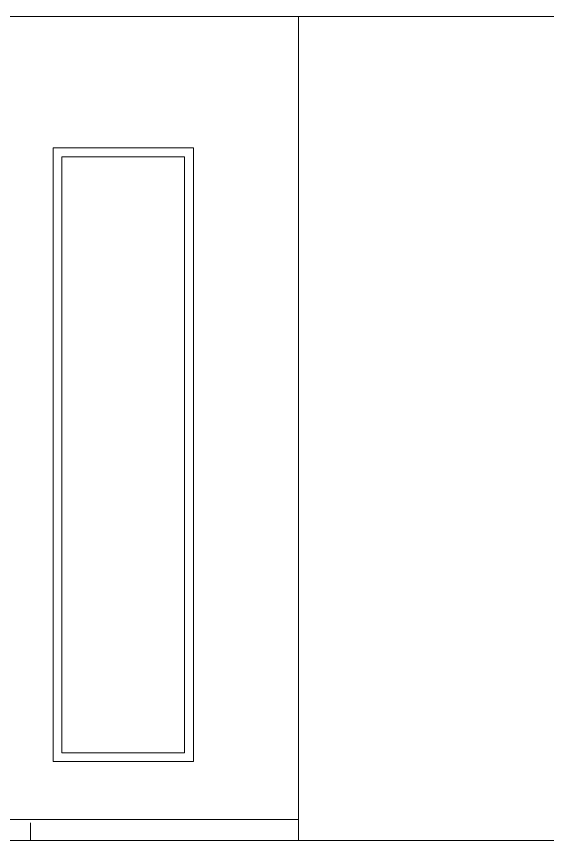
# Model space of a CAD drawing. Header units: millimetres. Extents: x -63086 to 83971, y -129912 to 13382.
# Drawn here: x 17772 to 19286, y -110969 to -108619 of the extents above; entities that cross this region are included whole.
import ezdxf

# ---------------------------------------------------------------- set-up
doc = ezdxf.new("R2010")
doc.units = ezdxf.units.MM
doc.layers.add('展開建具用', color=250, linetype='Continuous', lineweight=9)

msp = doc.modelspace()

# ---------------------------------------------------------------- linework, layer by layer
at = {"layer": '展開建具用', "ltscale": 10}
for p, q in [((16926.3999, -108618.9273), (29442.8478, -108618.9273)), ((18576.3999, -110968.9273), (18576.3999, -108618.9273)), ((17876.3999, -108993.9273), (17876.3999, -110743.9273)), ((17876.3999, -108993.9273), (18276.3999, -108993.9273)), ((18276.3999, -108993.9273), (18276.3999, -110743.9273)), ((17901.3999, -109018.9273), (18251.3999, -109018.9273)), ((17901.3999, -109018.9273), (17901.3999, -110718.9273)), ((18251.3999, -109018.9273), (18251.3999, -110718.9273)), ((17901.3999, -110718.9273), (18251.3999, -110718.9273)), ((17876.3999, -110743.9273), (18276.3999, -110743.9273)), ((18576.3999, -110743.9273), (18576.3999, -110968.9273)), ((17731.7088, -110908.9273), (18576.3999, -110908.9273)), ((17811.7146, -110968.9273), (17811.7146, -110918.9273)), ((17911.7146, -110908.9273), (17986.7146, -110908.9273)), ((15776.3999, -110968.9273), (24726.1517, -110968.9273)), ((17186.7146, -110968.9273), (17811.7146, -110968.9273)), ((17811.7146, -110968.9273), (17911.7146, -110968.9273)), ((17911.7146, -110968.9273), (17986.7146, -110968.9273))]:
    msp.add_line(p, q, dxfattribs=at)

doc.saveas('drawing.dxf')
